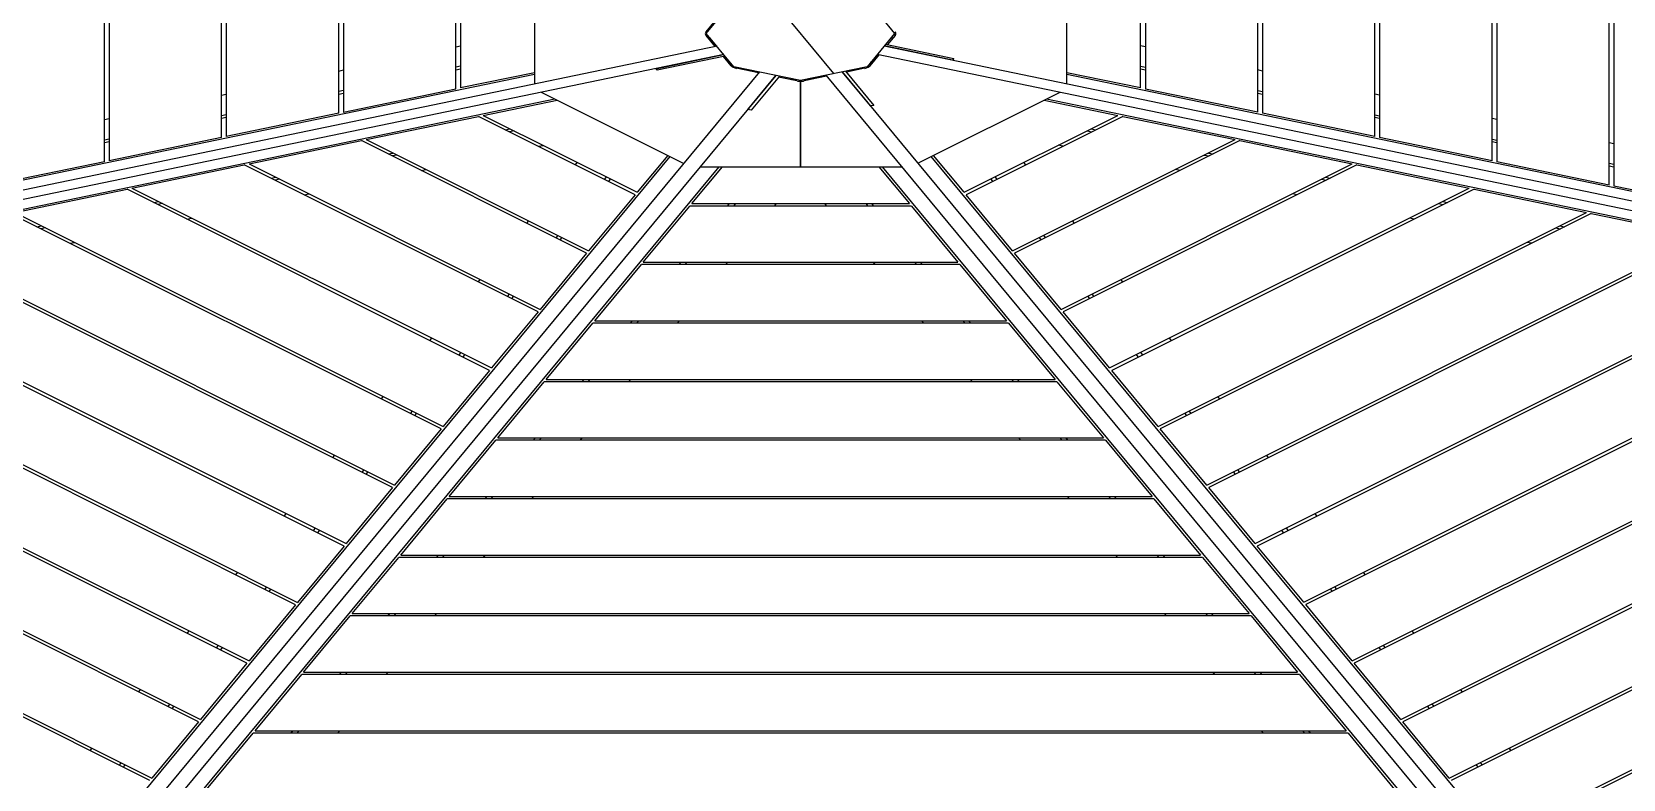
# Model space of a CAD drawing. Header units: millimetres. Extents: x 29838256 to 30236675, y -914750 to -833241.
# Drawn here: x 29970638 to 29971983, y -838836 to -838205 of the extents above; entities that cross this region are included whole.
import ezdxf

# ---------------------------------------------------------------- set-up
doc = ezdxf.new("R2010")
doc.units = ezdxf.units.MM
doc.header["$LTSCALE"] = 600
doc.header["$MEASUREMENT"] = 0
doc.layers.add('e-plan', color=9, linetype='CONTINUOUS')

msp = doc.modelspace()

# ---------------------------------------------------------------- linework, layer by layer
at = {"layer": 'e-plan', "extrusion": (0, -0.866025, 0.5)}
for p, q in [((29971971.3, -838334.1, 35771.4), (29971971.3, -838078.1, 36214.8)), ((29971975.3, -838077.3, 36216.2), (29971975.3, -838334.9, 35770)), ((29970699.4, -838314.4, 35805.5), (29970699.4, -838097.8, 36180.7)), ((29970703.4, -838098.6, 36179.3), (29970703.4, -838313.6, 35806.9)), ((29971872.3, -838313.6, 35806.9), (29971872.3, -838098.6, 36179.3)), ((29971876.3, -838097.8, 36180.7), (29971876.3, -838314.4, 35805.5)), ((29970798.4, -838293.9, 35841), (29970798.4, -838118.3, 36145.2)), ((29970802.4, -838119.1, 36143.7), (29970802.4, -838293.1, 35842.4)), ((29971773.3, -838293.1, 35842.4), (29971773.3, -838119.1, 36143.8)), ((29971777.3, -838118.3, 36145.2), (29971777.3, -838293.9, 35841)), ((29970897.5, -838273.4, 35876.5), (29970897.5, -838138.8, 36109.7)), ((29970901.5, -838139.6, 36108.2), (29970901.5, -838272.6, 35878)), ((29971674.3, -838272.5, 35878), (29971674.3, -838139.6, 36108.2)), ((29971678.3, -838138.8, 36109.7), (29971678.3, -838273.4, 35876.5)), ((29970996.5, -838252.9, 35912), (29970996.5, -838159.3, 36074.1)), ((29971000.5, -838160.1, 36072.7), (29971000.5, -838252, 35913.5)), ((29971575.3, -838252, 35913.5), (29971575.3, -838160.1, 36072.7)), ((29971579.3, -838159.3, 36074.1), (29971579.3, -838252.9, 35912)), ((29971062.8, -838163.6, 36066.6), (29971062.8, -838248.7, 35919.2)), ((29971259.6, -838171.9, 36052.3), (29971315.8, -838239.8, 35934.6)), ((29971512.9, -838248.5, 35919.6), (29971512.9, -838163.4, 36067)), ((29971208.1, -838205.9, 35993.4), (29971231.4, -838177.7, 36042.2)), ((29971344, -838177.7, 36042.2), (29971367.3, -838205.9, 35993.4)), ((29971207.9, -838204.5, 35995.7), (29971214.4, -838196.7, 36009.3)), ((29971215.8, -838217.1, 35974.1), (29971207.9, -838207.6, 35990.4)), ((29971231.4, -838234, 35944.7), (29971208.1, -838205.9, 35993.4)), ((29971211.3, -838209.7, 35986.7), (29971210, -838210, 35986.2)), ((29971217, -838216.8, 35974.5), (29971211.4, -838209.9, 35986.4)), ((29971211.4, -838209.9, 35986.4), (29971211.5, -838209.9, 35986.5)), ((29971367.3, -838205.9, 35993.4), (29971344, -838234, 35944.7)), ((29971367.8, -838207.6, 35990.4), (29971361.3, -838215.4, 35976.9)), ((29971365.8, -838210, 35986.2), (29971364.1, -838209.7, 35986.8)), ((29971217.2, -838216.8, 35974.6), (29969680.7, -838535, 35423.4)), ((29971222.9, -838223.7, 35962.6), (29969686.5, -838541.9, 35411.4)), ((29970996.5, -838217.2, 35973.9), (29971000.5, -838216.3, 35975.4)), ((29971165.5, -838235.7, 35941.9), (29971222.8, -838223.8, 35962.4)), ((29971224.1, -838225.2, 35960.1), (29971166.7, -838237, 35939.5)), ((29971221.6, -838224.1, 35962), (29971221.5, -838224, 35962.1)), ((29971229.2, -838233.3, 35946), (29971222.7, -838225.4, 35959.6)), ((29971222.8, -838223.8, 35962.4), (29971222.8, -838223.7, 35962.5)), ((29971354.4, -838223.8, 35962.4), (29971346.5, -838233.3, 35946)), ((29971353.1, -838223.5, 35962.8), (29971347.4, -838230.4, 35951)), ((29971352.7, -838223.5, 35963), (29972889.4, -838541.7, 35411.8)), ((29971358.4, -838216.5, 35975), (29972895.2, -838534.8, 35423.8)), ((29971358.9, -838216.5, 35975), (29971358.8, -838216.6, 35974.8)), ((29971416.2, -838228.4, 35954.4), (29971358.9, -838216.5, 35975)), ((29971359.6, -838215.1, 35977.5), (29971417.3, -838227, 35956.8)), ((29971360.2, -838216.8, 35974.5), (29971360.1, -838216.9, 35974.4)), ((29971417.3, -838227, 35956.8), (29971416.2, -838228.4, 35954.4)), ((29971579.3, -838217.1, 35973.9), (29971575.3, -838216.3, 35975.4)), ((29971062.8, -838240.5, 35933.5), (29969845.2, -838492.7, 35496.6)), ((29971253.1, -838238.5, 35936.9), (29970616.6, -839006.9, 34606.1)), ((29970897.5, -838237.7, 35938.4), (29970901.5, -838236.8, 35939.8)), ((29971000.5, -838233.6, 35945.4), (29970996.5, -838234.5, 35943.9)), ((29971000.5, -838236.1, 35941.1), (29970996.5, -838236.9, 35939.7)), ((29971062.8, -838239.1, 35935.8), (29971000.5, -838252, 35913.5)), ((29971166.7, -838237, 35939.5), (29971165.5, -838235.7, 35941.9)), ((29971227.2, -838230.8, 35950.2), (29971228.6, -838230.5, 35950.7)), ((29971287.7, -838245.7, 35924.5), (29971231.4, -838234, 35944.7)), ((29971252.4, -838239.3, 35935.5), (29971233.5, -838235.4, 35942.3)), ((29971239.1, -838235.6, 35942), (29971238.4, -838236.4, 35940.5)), ((29971239.2, -838235.9, 35941.5), (29971239.4, -838235.7, 35941.9)), ((29971252.9, -838238.7, 35936.6), (29971239.2, -838235.9, 35941.5)), ((29971344, -838234, 35944.7), (29971287.7, -838245.7, 35924.5)), ((29971322.9, -838238.4, 35937.2), (29971959.5, -839006.8, 34606.3)), ((29971323.3, -838238.6, 35936.8), (29971323.2, -838238.6, 35936.7)), ((29971347, -838267.2, 35887.2), (29971323.3, -838238.6, 35936.8)), ((29971323.8, -838239.2, 35935.7), (29971323.7, -838239.3, 35935.6)), ((29971325.8, -838237.8, 35938.2), (29971349.8, -838266.7, 35888.2)), ((29971342.2, -838235.4, 35942.3), (29971326.6, -838238.7, 35936.7)), ((29971337.4, -838236.4, 35940.5), (29971336.6, -838235.5, 35942.1)), ((29971346.9, -838230.5, 35950.8), (29971348.6, -838230.8, 35950.2)), ((29971347.4, -838230.4, 35951), (29971347, -838230.3, 35951.1)), ((29971575.3, -838252, 35913.5), (29971512.9, -838239.1, 35935.9)), ((29972730.6, -838492.7, 35496.7), (29971512.9, -838240.5, 35933.5)), ((29971575.3, -838233.6, 35945.4), (29971579.3, -838234.5, 35943.9)), ((29971579.3, -838236.9, 35939.7), (29971575.3, -838236.1, 35941.1)), ((29971678.3, -838237.7, 35938.4), (29971674.3, -838236.8, 35939.8)), ((29971267, -838241.4, 35932), (29970630.5, -839009.7, 34601.1)), ((29970901.5, -838254.2, 35909.8), (29970897.5, -838255, 35908.4)), ((29970996.5, -838252.9, 35912), (29970901.5, -838272.6, 35878)), ((29971243.2, -838270.2, 35882), (29971266.9, -838241.6, 35931.6)), ((29971269.9, -838242, 35930.9), (29971246, -838270.8, 35881)), ((29971266.4, -838242.2, 35930.5), (29971266.3, -838242.2, 35930.5)), ((29971266.9, -838241.6, 35931.6), (29971266.8, -838241.6, 35931.6)), ((29971284.8, -838246, 35923.9), (29971269.2, -838242.8, 35929.5)), ((29971280, -838245, 35925.6), (29971280.6, -838244.2, 35927.1)), ((29971287.9, -838318.6, 35798.2), (29971287.9, -838246.3, 35923.3)), ((29971287.9, -838246.3, 35923.3), (29971287.9, -838318.6, 35798.2)), ((29971309.8, -838242.1, 35930.7), (29971290.9, -838246, 35923.9)), ((29971295, -838244.1, 35927.2), (29971295.8, -838245, 35925.6)), ((29971295.6, -838244.3, 35926.8), (29971295.4, -838244.1, 35927.3)), ((29971309.3, -838241.5, 35931.8), (29971295.6, -838244.3, 35926.8)), ((29971309.1, -838241.2, 35932.2), (29971945.7, -839009.6, 34601.3)), ((29971674.3, -838272.5, 35878), (29971579.3, -838252.9, 35912)), ((29971674.3, -838254.1, 35909.8), (29971678.3, -838255, 35908.4)), ((29969862.4, -838513.5, 35460.6), (29971080.1, -838261.3, 35897.4)), ((29970798.4, -838258.2, 35902.9), (29970802.4, -838257.3, 35904.3)), ((29970901.5, -838256.6, 35905.6), (29970897.5, -838257.4, 35904.1)), ((29971019.6, -838275.2, 35873.4), (29971082, -838262.3, 35895.8)), ((29971068.7, -838255.6, 35907.3), (29971189.1, -838315.8, 35803)), ((29971349.8, -838266.7, 35888.2), (29971347, -838267.2, 35887.2)), ((29971387, -838315.7, 35803.3), (29971507.3, -838255.5, 35907.5)), ((29971493.7, -838262.3, 35895.8), (29971556.1, -838275.2, 35873.4)), ((29971495.7, -838261.3, 35897.5), (29972713.4, -838513.5, 35460.7)), ((29971678.3, -838257.4, 35904.1), (29971674.3, -838256.6, 35905.6)), ((29971777.3, -838258.2, 35902.9), (29971773.3, -838257.3, 35904.3)), ((29970699.4, -838278.7, 35867.4), (29970703.4, -838277.8, 35868.8)), ((29970802.4, -838274.7, 35874.3), (29970798.4, -838275.5, 35872.9)), ((29970802.4, -838277.1, 35870), (29970798.4, -838277.9, 35868.6)), ((29970897.5, -838273.4, 35876.5), (29970802.4, -838293.1, 35842.4)), ((29970920.6, -838295.7, 35837.9), (29971015.6, -838276, 35872)), ((29971148, -838342.2, 35757.3), (29971015.6, -838276, 35872)), ((29971019.6, -838275.2, 35873.4), (29971149.7, -838340.2, 35760.8)), ((29971246, -838270.8, 35881), (29971243.2, -838270.2, 35882)), ((29971426.1, -838340.2, 35760.8), (29971556.1, -838275.2, 35873.4)), ((29971560.1, -838276, 35872), (29971427.7, -838342.2, 35757.3)), ((29971560.1, -838276, 35872), (29971655.1, -838295.7, 35837.9)), ((29971773.3, -838293.1, 35842.4), (29971678.3, -838273.4, 35876.5)), ((29971773.3, -838274.6, 35874.3), (29971777.3, -838275.5, 35872.9)), ((29971777.3, -838277.9, 35868.6), (29971773.3, -838277.1, 35870.1)), ((29971876.3, -838278.7, 35867.4), (29971872.3, -838277.8, 35868.8)), ((29970798.4, -838293.9, 35841), (29970703.4, -838313.6, 35806.9)), ((29971038.2, -838287.3, 35852.4), (29971042.2, -838286.5, 35853.9)), ((29971045.7, -838288.2, 35850.9), (29971041.7, -838289, 35849.4)), ((29971530.1, -838288.2, 35850.9), (29971534.1, -838289, 35849.4)), ((29971533.5, -838286.5, 35853.9), (29971537.5, -838287.3, 35852.4)), ((29971872.3, -838313.6, 35806.9), (29971777.3, -838293.9, 35841)), ((29970703.4, -838295.2, 35838.8), (29970699.4, -838296, 35837.4)), ((29970703.4, -838297.6, 35834.5), (29970699.4, -838298.5, 35833.1)), ((29970821.6, -838316.2, 35802.3), (29970916.6, -838296.5, 35836.4)), ((29971107, -838391.7, 35671.6), (29970916.6, -838296.5, 35836.4)), ((29970920.6, -838295.7, 35837.9), (29971108.6, -838389.7, 35675.1)), ((29970939.2, -838307.8, 35816.9), (29970943.2, -838307, 35818.3)), ((29971066.2, -838301.3, 35828.2), (29971070.2, -838300.5, 35829.6)), ((29971467.1, -838389.7, 35675.1), (29971655.1, -838295.7, 35837.9)), ((29971659.1, -838296.5, 35836.4), (29971468.8, -838391.7, 35671.6)), ((29971509.6, -838301.3, 35828.2), (29971505.6, -838300.4, 35829.6)), ((29971632.6, -838307, 35818.4), (29971636.6, -838307.8, 35816.9)), ((29971659.1, -838296.5, 35836.4), (29971754.1, -838316.2, 35802.4)), ((29971872.3, -838295.2, 35838.8), (29971876.3, -838296, 35837.4)), ((29971876.3, -838298.4, 35833.1), (29971872.3, -838297.6, 35834.5)), ((29971975.3, -838299.2, 35831.9), (29971971.3, -838298.3, 35833.3)), ((29970699.4, -838314.4, 35805.5), (29970604.4, -838334.1, 35771.4)), ((29971177.4, -838310, 35813.1), (29970673.1, -838918.8, 34758.6)), ((29970714.7, -838927.4, 34743.7), (29971219, -838318.6, 35798.2)), ((29970722.6, -838336.7, 35766.8), (29970817.6, -838317, 35800.9)), ((29971066, -838441.2, 35585.8), (29970817.6, -838317, 35800.9)), ((29970821.6, -838316.2, 35802.3), (29971067.6, -838439.2, 35589.3)), ((29970946.7, -838308.7, 35815.3), (29970942.7, -838309.5, 35813.9)), ((29970967.2, -838321.8, 35792.7), (29970971.2, -838321, 35794.1)), ((29971097.5, -838316.9, 35801.1), (29971099.1, -838314.9, 35804.6)), ((29971175.5, -838309, 35814.8), (29971149.7, -838340.2, 35760.8)), ((29971195.9, -838349.8, 35744.2), (29971221.8, -838318.6, 35798.2)), ((29971203, -838318.6, 35798.2), (29971287.9, -838318.6, 35798.2)), ((29971287.9, -838318.6, 35798.2), (29971373.2, -838318.6, 35798.2)), ((29971354, -838318.6, 35798.2), (29971379.8, -838349.8, 35744.2)), ((29971356.7, -838318.6, 35798.2), (29971861.1, -838927.4, 34743.7)), ((29971902.7, -838918.8, 34758.6), (29971398.3, -838310, 35813.1)), ((29971426.1, -838340.2, 35760.8), (29971400.3, -838309, 35814.8)), ((29971478.3, -838316.9, 35801.1), (29971476.6, -838314.9, 35804.6)), ((29971508.1, -838439.2, 35589.3), (29971754.1, -838316.2, 35802.4)), ((29971758.1, -838317, 35800.9), (29971509.8, -838441.2, 35585.8)), ((29971608.6, -838321.8, 35792.7), (29971604.6, -838321, 35794.1)), ((29971629.1, -838308.7, 35815.3), (29971633.1, -838309.5, 35813.9)), ((29971758.1, -838317, 35800.9), (29971853.1, -838336.7, 35766.8)), ((29971971.3, -838334.1, 35771.4), (29971876.3, -838314.4, 35805.5)), ((29971971.3, -838315.7, 35803.3), (29971975.3, -838316.5, 35801.9)), ((29971975.3, -838319, 35797.6), (29971971.3, -838318.1, 35799)), ((29970840.2, -838328.3, 35781.4), (29970844.2, -838327.5, 35782.8)), ((29970847.6, -838329.2, 35779.8), (29970843.6, -838330, 35778.4)), ((29971123.6, -838327.2, 35783.3), (29971122, -838329.2, 35779.9)), ((29971127.1, -838328.9, 35780.3), (29971125.5, -838330.9, 35776.9)), ((29971450.3, -838330.9, 35776.9), (29971448.6, -838328.9, 35780.3)), ((29971452.1, -838327.2, 35783.3), (29971453.8, -838329.2, 35779.9)), ((29971728.1, -838329.2, 35779.8), (29971732.1, -838330, 35778.4)), ((29971731.6, -838327.5, 35782.8), (29971735.6, -838328.3, 35781.4)), ((29972070.4, -838354.6, 35735.9), (29971975.3, -838334.9, 35770)), ((29970623.6, -838357.2, 35731.3), (29970718.6, -838337.5, 35765.4)), ((29971025, -838490.7, 35500.1), (29970718.6, -838337.5, 35765.4)), ((29970722.6, -838336.7, 35766.8), (29971026.6, -838488.7, 35503.5)), ((29970741.1, -838348.8, 35745.9), (29970745.1, -838348, 35747.3)), ((29970868.1, -838342.3, 35757.2), (29970872.1, -838341.5, 35758.6)), ((29971148, -838342.2, 35757.3), (29971108.6, -838389.7, 35675.1)), ((29971467.1, -838389.7, 35675.1), (29971427.7, -838342.2, 35757.3)), ((29971549.1, -838488.7, 35503.6), (29971853.1, -838336.7, 35766.8)), ((29971857.1, -838337.5, 35765.4), (29971550.8, -838490.7, 35500.1)), ((29971707.6, -838342.3, 35757.2), (29971703.6, -838341.5, 35758.6)), ((29971830.6, -838348, 35747.3), (29971834.6, -838348.8, 35745.9)), ((29971857.1, -838337.5, 35765.4), (29971952.2, -838357.2, 35731.3)), ((29970984, -838540.2, 35414.3), (29970619.6, -838358.1, 35729.9)), ((29970623.6, -838357.2, 35731.3), (29970985.6, -838538.2, 35417.8)), ((29970748.6, -838349.7, 35744.3), (29970744.6, -838350.6, 35742.9)), ((29970769.1, -838362.8, 35721.6), (29970773.1, -838362, 35723.1)), ((29971154.9, -838399.3, 35658.4), (29971194.3, -838351.8, 35740.7)), ((29971381.5, -838351.8, 35740.7), (29971194.3, -838351.8, 35740.7)), ((29971195.9, -838349.8, 35744.2), (29971379.8, -838349.8, 35744.2)), ((29971226.2, -838351.8, 35740.7), (29971227.8, -838349.8, 35744.2)), ((29971232.7, -838349.8, 35744.2), (29971231.1, -838351.8, 35740.7)), ((29971265.7, -838351.8, 35740.7), (29971267.4, -838349.8, 35744.2)), ((29971310, -838351.8, 35740.7), (29971308.4, -838349.8, 35744.2)), ((29971343, -838349.8, 35744.2), (29971344.7, -838351.8, 35740.7)), ((29971347.9, -838349.8, 35744.2), (29971349.6, -838351.8, 35740.7)), ((29971381.5, -838351.8, 35740.7), (29971420.8, -838399.3, 35658.5)), ((29971590.2, -838538.2, 35417.8), (29971952.2, -838357.2, 35731.3)), ((29971956.2, -838358, 35729.9), (29971591.8, -838540.2, 35414.3)), ((29971806.6, -838362.8, 35721.7), (29971802.6, -838362, 35723.1)), ((29971827.1, -838349.7, 35744.3), (29971831.1, -838350.5, 35742.9)), ((29971956.2, -838358, 35729.9), (29972051.2, -838377.7, 35695.8)), ((29970642.1, -838369.3, 35710.3), (29970646.1, -838368.5, 35711.8)), ((29970649.6, -838370.2, 35708.8), (29970645.6, -838371.1, 35707.3)), ((29971056.5, -838366.4, 35715.3), (29971058.1, -838364.4, 35718.8)), ((29971519.3, -838366.4, 35715.3), (29971517.6, -838364.4, 35718.8)), ((29971926.1, -838370.2, 35708.8), (29971930.1, -838371.1, 35707.4)), ((29971929.6, -838368.5, 35711.8), (29971933.6, -838369.3, 35710.4)), ((29970942.9, -838589.7, 35328.6), (29970520.6, -838378.6, 35694.4)), ((29970524.6, -838377.7, 35695.8), (29970944.6, -838587.7, 35332)), ((29970670.1, -838383.3, 35686.1), (29970674.1, -838382.5, 35687.6)), ((29971082.6, -838376.7, 35697.6), (29971081, -838378.7, 35694.1)), ((29971086.1, -838378.4, 35694.6), (29971084.4, -838380.4, 35691.1)), ((29971491.3, -838380.4, 35691.1), (29971489.7, -838378.4, 35694.6)), ((29971493.1, -838376.7, 35697.6), (29971494.8, -838378.7, 35694.1)), ((29971631.2, -838587.7, 35332.1), (29972051.2, -838377.7, 35695.8)), ((29972055.2, -838378.5, 35694.4), (29971632.8, -838589.7, 35328.6)), ((29971905.6, -838383.3, 35686.1), (29971901.6, -838382.5, 35687.6)), ((29970901.9, -838639.2, 35242.8), (29970421.6, -838399.1, 35658.8)), ((29970425.6, -838398.2, 35660.3), (29970903.6, -838637.2, 35246.3)), ((29971107, -838391.7, 35671.6), (29971067.6, -838439.2, 35589.3)), ((29971113.9, -838448.8, 35572.7), (29971153.3, -838401.3, 35655)), ((29971422.5, -838401.3, 35655), (29971153.3, -838401.3, 35655)), ((29971154.9, -838399.3, 35658.4), (29971420.8, -838399.3, 35658.5)), ((29971185.2, -838401.3, 35655), (29971186.8, -838399.3, 35658.4)), ((29971191.7, -838399.3, 35658.4), (29971190.1, -838401.3, 35655)), ((29971224.7, -838401.3, 35655), (29971226.4, -838399.3, 35658.4)), ((29971351, -838401.3, 35655), (29971349.4, -838399.3, 35658.5)), ((29971384, -838399.3, 35658.5), (29971385.7, -838401.3, 35655)), ((29971388.9, -838399.3, 35658.5), (29971390.6, -838401.3, 35655)), ((29971422.5, -838401.3, 35655), (29971461.8, -838448.8, 35572.7)), ((29971508.1, -838439.2, 35589.3), (29971468.8, -838391.7, 35671.6)), ((29971672.2, -838637.2, 35246.3), (29972150.2, -838398.2, 35660.3)), ((29972154.2, -838399, 35658.9), (29971673.8, -838639.2, 35242.8)), ((29971015.5, -838415.9, 35629.6), (29971017.1, -838413.9, 35633.1)), ((29971560.3, -838415.9, 35629.6), (29971558.6, -838413.9, 35633.1)), ((29970860.9, -838688.8, 35157.1), (29970322.5, -838419.6, 35623.3)), ((29970326.5, -838418.7, 35624.7), (29970862.6, -838686.8, 35160.5)), ((29971041.6, -838426.2, 35611.8), (29971039.9, -838428.2, 35608.4)), ((29971045.1, -838427.9, 35608.8), (29971043.4, -838429.9, 35605.4)), ((29971532.3, -838429.9, 35605.4), (29971530.7, -838427.9, 35608.8)), ((29971534.1, -838426.2, 35611.8), (29971535.8, -838428.2, 35608.4)), ((29971713.2, -838686.7, 35160.6), (29972249.2, -838418.7, 35624.8)), ((29972253.2, -838419.6, 35623.3), (29971714.9, -838688.7, 35157.1)), ((29970819.9, -838738.3, 35071.3), (29970223.5, -838440.1, 35587.8)), ((29970227.5, -838439.3, 35589.2), (29970821.6, -838736.3, 35074.8)), ((29971066, -838441.2, 35585.8), (29971026.6, -838488.7, 35503.5)), ((29971549.1, -838488.7, 35503.6), (29971509.8, -838441.2, 35585.8)), ((29971754.2, -838736.3, 35074.8), (29972348.2, -838439.2, 35589.3)), ((29972352.2, -838440.1, 35587.8), (29971755.9, -838738.3, 35071.3)), ((29971072.9, -838498.3, 35486.9), (29971112.3, -838450.8, 35569.2)), ((29971463.5, -838450.8, 35569.2), (29971112.3, -838450.8, 35569.2)), ((29971113.9, -838448.8, 35572.7), (29971461.8, -838448.8, 35572.7)), ((29971144.1, -838450.8, 35569.2), (29971145.8, -838448.8, 35572.7)), ((29971150.7, -838448.8, 35572.7), (29971149.1, -838450.8, 35569.2)), ((29971183.7, -838450.8, 35569.2), (29971185.4, -838448.8, 35572.7)), ((29971392, -838450.8, 35569.2), (29971390.4, -838448.8, 35572.7)), ((29971425, -838448.8, 35572.7), (29971426.7, -838450.8, 35569.2)), ((29971429.9, -838448.8, 35572.7), (29971431.6, -838450.8, 35569.2)), ((29971463.5, -838450.8, 35569.2), (29971502.9, -838498.3, 35487)), ((29970778.9, -838787.8, 34985.6), (29970124.5, -838460.6, 35552.3)), ((29970128.5, -838459.8, 35553.7), (29970780.5, -838785.8, 34989)), ((29970974.4, -838465.5, 35543.8), (29970976.1, -838463.5, 35547.3)), ((29971601.3, -838465.5, 35543.8), (29971599.7, -838463.5, 35547.3)), ((29971795.2, -838785.8, 34989.1), (29972447.2, -838459.7, 35553.7)), ((29972451.2, -838460.6, 35552.3), (29971796.9, -838787.8, 34985.6)), ((29970737.9, -838837.3, 34899.8), (29970025.5, -838481.1, 35516.7)), ((29970029.5, -838480.3, 35518.2), (29970739.5, -838835.3, 34903.3)), ((29971000.6, -838475.7, 35526.1), (29970998.9, -838477.7, 35522.6)), ((29971004.1, -838477.4, 35523.1), (29971002.4, -838479.4, 35519.6)), ((29971573.3, -838479.4, 35519.6), (29971571.7, -838477.4, 35523.1)), ((29971575.2, -838475.7, 35526.1), (29971576.8, -838477.7, 35522.6)), ((29971836.2, -838835.3, 34903.3), (29972546.3, -838480.2, 35518.2)), ((29972550.3, -838481.1, 35516.8), (29971837.9, -838837.3, 34899.8)), ((29971025, -838490.7, 35500.1), (29970985.6, -838538.2, 35417.8)), ((29971590.2, -838538.2, 35417.8), (29971550.8, -838490.7, 35500.1)), ((29971031.9, -838547.8, 35401.2), (29971071.2, -838500.3, 35483.5)), ((29971504.5, -838500.3, 35483.5), (29971071.2, -838500.3, 35483.5)), ((29971072.9, -838498.3, 35486.9), (29971502.9, -838498.3, 35487)), ((29971103.1, -838500.3, 35483.5), (29971104.8, -838498.3, 35486.9)), ((29971109.7, -838498.3, 35486.9), (29971108.1, -838500.3, 35483.5)), ((29971142.7, -838500.3, 35483.5), (29971144.4, -838498.3, 35486.9)), ((29971433.1, -838500.3, 35483.5), (29971431.4, -838498.3, 35487)), ((29971466, -838498.3, 35487), (29971467.7, -838500.3, 35483.5)), ((29971471, -838498.3, 35487), (29971472.6, -838500.3, 35483.5)), ((29971504.5, -838500.3, 35483.5), (29971543.9, -838547.8, 35401.2)), ((29971877.3, -838884.8, 34817.6), (29972645.3, -838500.7, 35482.7)), ((29972649.3, -838501.6, 35481.3), (29971878.9, -838886.8, 34814.1)), ((29970933.4, -838515, 35458.1), (29970935.1, -838513, 35461.5)), ((29971642.3, -838515, 35458.1), (29971640.7, -838513, 35461.6)), ((29970959.6, -838525.2, 35440.3), (29970957.9, -838527.2, 35436.9)), ((29970963.1, -838527, 35437.3), (29970961.4, -838529, 35433.9)), ((29971614.4, -838528.9, 35433.9), (29971612.7, -838526.9, 35437.3)), ((29971616.2, -838525.2, 35440.3), (29971617.8, -838527.2, 35436.9)), ((29970984, -838540.2, 35414.3), (29970944.6, -838587.7, 35332)), ((29970990.9, -838597.3, 35315.4), (29971030.2, -838549.8, 35397.7)), ((29971545.5, -838549.8, 35397.7), (29971030.2, -838549.8, 35397.7)), ((29971031.9, -838547.8, 35401.2), (29971543.9, -838547.8, 35401.2)), ((29971062.1, -838549.8, 35397.7), (29971063.8, -838547.8, 35401.2)), ((29971068.7, -838547.8, 35401.2), (29971067, -838549.8, 35397.7)), ((29971101.7, -838549.8, 35397.7), (29971103.3, -838547.8, 35401.2)), ((29971474.1, -838549.8, 35397.7), (29971472.4, -838547.8, 35401.2)), ((29971507.1, -838547.8, 35401.2), (29971508.7, -838549.8, 35397.7)), ((29971512, -838547.8, 35401.2), (29971513.6, -838549.8, 35397.7)), ((29971545.5, -838549.8, 35397.7), (29971584.9, -838597.3, 35315.5)), ((29971631.2, -838587.7, 35332.1), (29971591.8, -838540.2, 35414.3)), ((29970892.4, -838564.5, 35372.3), (29970894.1, -838562.5, 35375.8)), ((29971683.3, -838564.5, 35372.3), (29971681.7, -838562.5, 35375.8)), ((29970918.6, -838574.7, 35354.6), (29970916.9, -838576.7, 35351.1)), ((29970922, -838576.5, 35351.6), (29970920.4, -838578.5, 35348.1)), ((29971655.4, -838578.5, 35348.1), (29971653.7, -838576.5, 35351.6)), ((29971657.2, -838574.7, 35354.6), (29971658.9, -838576.7, 35351.1)), ((29970942.9, -838589.7, 35328.6), (29970903.6, -838637.2, 35246.3)), ((29971672.2, -838637.2, 35246.3), (29971632.8, -838589.7, 35328.6)), ((29970949.9, -838646.8, 35229.7), (29970989.2, -838599.3, 35312)), ((29971586.5, -838599.3, 35312), (29970989.2, -838599.3, 35312)), ((29970990.9, -838597.3, 35315.4), (29971584.9, -838597.3, 35315.5)), ((29971021.1, -838599.3, 35312), (29971022.8, -838597.3, 35315.4)), ((29971027.7, -838597.3, 35315.4), (29971026, -838599.3, 35312)), ((29971060.7, -838599.3, 35312), (29971062.3, -838597.3, 35315.4)), ((29971515.1, -838599.3, 35312), (29971513.4, -838597.3, 35315.5)), ((29971548.1, -838597.3, 35315.5), (29971549.7, -838599.3, 35312)), ((29971553, -838597.3, 35315.5), (29971554.7, -838599.3, 35312)), ((29971586.5, -838599.3, 35312), (29971625.9, -838646.8, 35229.7)), ((29970851.4, -838614, 35286.6), (29970853.1, -838612, 35290)), ((29971724.4, -838614, 35286.6), (29971722.7, -838612, 35290.1)), ((29970877.6, -838624.2, 35268.8), (29970875.9, -838626.2, 35265.4)), ((29970881, -838626, 35265.8), (29970879.4, -838628, 35262.4)), ((29971696.4, -838628, 35262.4), (29971694.7, -838626, 35265.8)), ((29971698.2, -838624.2, 35268.8), (29971699.9, -838626.2, 35265.4)), ((29970901.9, -838639.2, 35242.8), (29970862.6, -838686.8, 35160.5)), ((29971713.2, -838686.7, 35160.6), (29971673.8, -838639.2, 35242.8)), ((29970908.9, -838696.3, 35143.9), (29970948.2, -838648.8, 35226.2)), ((29971627.6, -838648.8, 35226.2), (29970948.2, -838648.8, 35226.2)), ((29970949.9, -838646.8, 35229.7), (29971625.9, -838646.8, 35229.7)), ((29970980.1, -838648.8, 35226.2), (29970981.8, -838646.8, 35229.7)), ((29970986.7, -838646.8, 35229.7), (29970985, -838648.8, 35226.2)), ((29971019.7, -838648.8, 35226.2), (29971021.3, -838646.8, 35229.7)), ((29971556.1, -838648.8, 35226.2), (29971554.4, -838646.8, 35229.7)), ((29971589.1, -838646.8, 35229.7), (29971590.7, -838648.8, 35226.2)), ((29971594, -838646.8, 35229.7), (29971595.7, -838648.8, 35226.2)), ((29971627.6, -838648.8, 35226.2), (29971666.9, -838696.3, 35144)), ((29970810.4, -838663.5, 35200.8), (29970812, -838661.5, 35204.3)), ((29971765.4, -838663.5, 35200.8), (29971763.7, -838661.5, 35204.3)), ((29970836.5, -838673.7, 35183.1), (29970834.9, -838675.7, 35179.6)), ((29970840, -838675.5, 35180.1), (29970838.4, -838677.5, 35176.6)), ((29971737.4, -838677.5, 35176.6), (29971735.7, -838675.5, 35180.1)), ((29971739.2, -838673.7, 35183.1), (29971740.9, -838675.7, 35179.6)), ((29970860.9, -838688.8, 35157.1), (29970821.6, -838736.3, 35074.8)), ((29970908.9, -838696.3, 35143.9), (29971666.9, -838696.3, 35144)), ((29970939.1, -838698.3, 35140.5), (29970940.7, -838696.3, 35143.9)), ((29970945.7, -838696.3, 35143.9), (29970944, -838698.3, 35140.5)), ((29970978.7, -838698.3, 35140.5), (29970980.3, -838696.3, 35143.9)), ((29971597.1, -838698.3, 35140.5), (29971595.5, -838696.3, 35144)), ((29971630.1, -838696.3, 35144), (29971631.8, -838698.3, 35140.5)), ((29971635, -838696.3, 35144), (29971636.7, -838698.3, 35140.5)), ((29971754.2, -838736.3, 35074.8), (29971714.9, -838688.7, 35157.1)), ((29970769.4, -838713, 35115.1), (29970771, -838711, 35118.5)), ((29970867.8, -838745.8, 35058.2), (29970907.2, -838698.3, 35140.5)), ((29971668.6, -838698.3, 35140.5), (29970907.2, -838698.3, 35140.5)), ((29971668.6, -838698.3, 35140.5), (29971707.9, -838745.8, 35058.2)), ((29971806.4, -838713, 35115.1), (29971804.7, -838711, 35118.6)), ((29970795.5, -838723.2, 35097.3), (29970793.9, -838725.2, 35093.9)), ((29970799, -838725, 35094.3), (29970797.4, -838727, 35090.9)), ((29971778.4, -838727, 35090.9), (29971776.8, -838725, 35094.3)), ((29971780.2, -838723.2, 35097.3), (29971781.9, -838725.2, 35093.9)), ((29970819.9, -838738.3, 35071.3), (29970780.5, -838785.8, 34989)), ((29971795.2, -838785.8, 34989.1), (29971755.9, -838738.3, 35071.3)), ((29970826.8, -838795.4, 34972.4), (29970866.2, -838747.8, 35054.7)), ((29971709.6, -838747.8, 35054.7), (29970866.2, -838747.8, 35054.7)), ((29970867.8, -838745.8, 35058.2), (29971707.9, -838745.8, 35058.2)), ((29970898.1, -838747.8, 35054.7), (29970899.7, -838745.8, 35058.2)), ((29970904.7, -838745.8, 35058.2), (29970903, -838747.8, 35054.7)), ((29970937.6, -838747.8, 35054.7), (29970939.3, -838745.8, 35058.2)), ((29971638.1, -838747.8, 35054.7), (29971636.5, -838745.8, 35058.2)), ((29971671.1, -838745.8, 35058.2), (29971672.8, -838747.8, 35054.7)), ((29971676, -838745.8, 35058.2), (29971677.7, -838747.8, 35054.7)), ((29971709.6, -838747.8, 35054.7), (29971748.9, -838795.3, 34972.5)), ((29970728.4, -838762.5, 35029.3), (29970730, -838760.5, 35032.8)), ((29971847.4, -838762.5, 35029.3), (29971845.8, -838760.5, 35032.8)), ((29970754.5, -838772.8, 35011.6), (29970752.9, -838774.8, 35008.1)), ((29970758, -838774.5, 35008.6), (29970756.3, -838776.5, 35005.1)), ((29971819.4, -838776.5, 35005.1), (29971817.8, -838774.5, 35008.6)), ((29971821.3, -838772.7, 35011.6), (29971822.9, -838774.7, 35008.1)), ((29970778.9, -838787.8, 34985.6), (29970739.5, -838835.3, 34903.3)), ((29971836.2, -838835.3, 34903.3), (29971796.9, -838787.8, 34985.6)), ((29970785.8, -838844.9, 34886.7), (29970825.2, -838797.4, 34969)), ((29971750.6, -838797.3, 34969), (29970825.2, -838797.4, 34969)), ((29970826.8, -838795.4, 34972.4), (29971748.9, -838795.3, 34972.5)), ((29970857.1, -838797.4, 34969), (29970858.7, -838795.4, 34972.4)), ((29970863.6, -838795.4, 34972.4), (29970862, -838797.4, 34969)), ((29970896.6, -838797.4, 34969), (29970898.3, -838795.4, 34972.4)), ((29971679.2, -838797.3, 34969), (29971677.5, -838795.3, 34972.5)), ((29971712.1, -838795.3, 34972.5), (29971713.8, -838797.3, 34969)), ((29971717.1, -838795.3, 34972.5), (29971718.7, -838797.3, 34969)), ((29971750.6, -838797.3, 34969), (29971790, -838844.9, 34886.7)), ((29970687.4, -838812, 34943.6), (29970689, -838810, 34947)), ((29971888.4, -838812, 34943.6), (29971886.8, -838810, 34947.1)), ((29970713.5, -838822.3, 34925.8), (29970711.9, -838824.3, 34922.4)), ((29970717, -838824, 34922.8), (29970715.3, -838826, 34919.3)), ((29971860.5, -838826, 34919.4), (29971858.8, -838824, 34922.8)), ((29971862.3, -838822.3, 34925.8), (29971863.9, -838824.3, 34922.4))]:
    msp.add_line(p, q, dxfattribs=at)
for centre, start, end in [((29971215.3, -387932.1, 743904.3), 157.5012, 202.5012), ((29971360.4, -387932.1, 743904.3), 337.5012, 22.5012), ((29971236.6, -387983.4, 743904.3), 202.5012, 247.5012), ((29971339.2, -387983.4, 743904.3), 292.5012, 337.5012), ((29971287.9, -388004.6, 743904.3), 247.5012, 270.0012), ((29971287.9, -388004.6, 743904.3), 270.0012, 292.5012)]:
    msp.add_arc(centre, 8, start, end, dxfattribs=at)

doc.saveas('drawing.dxf')
